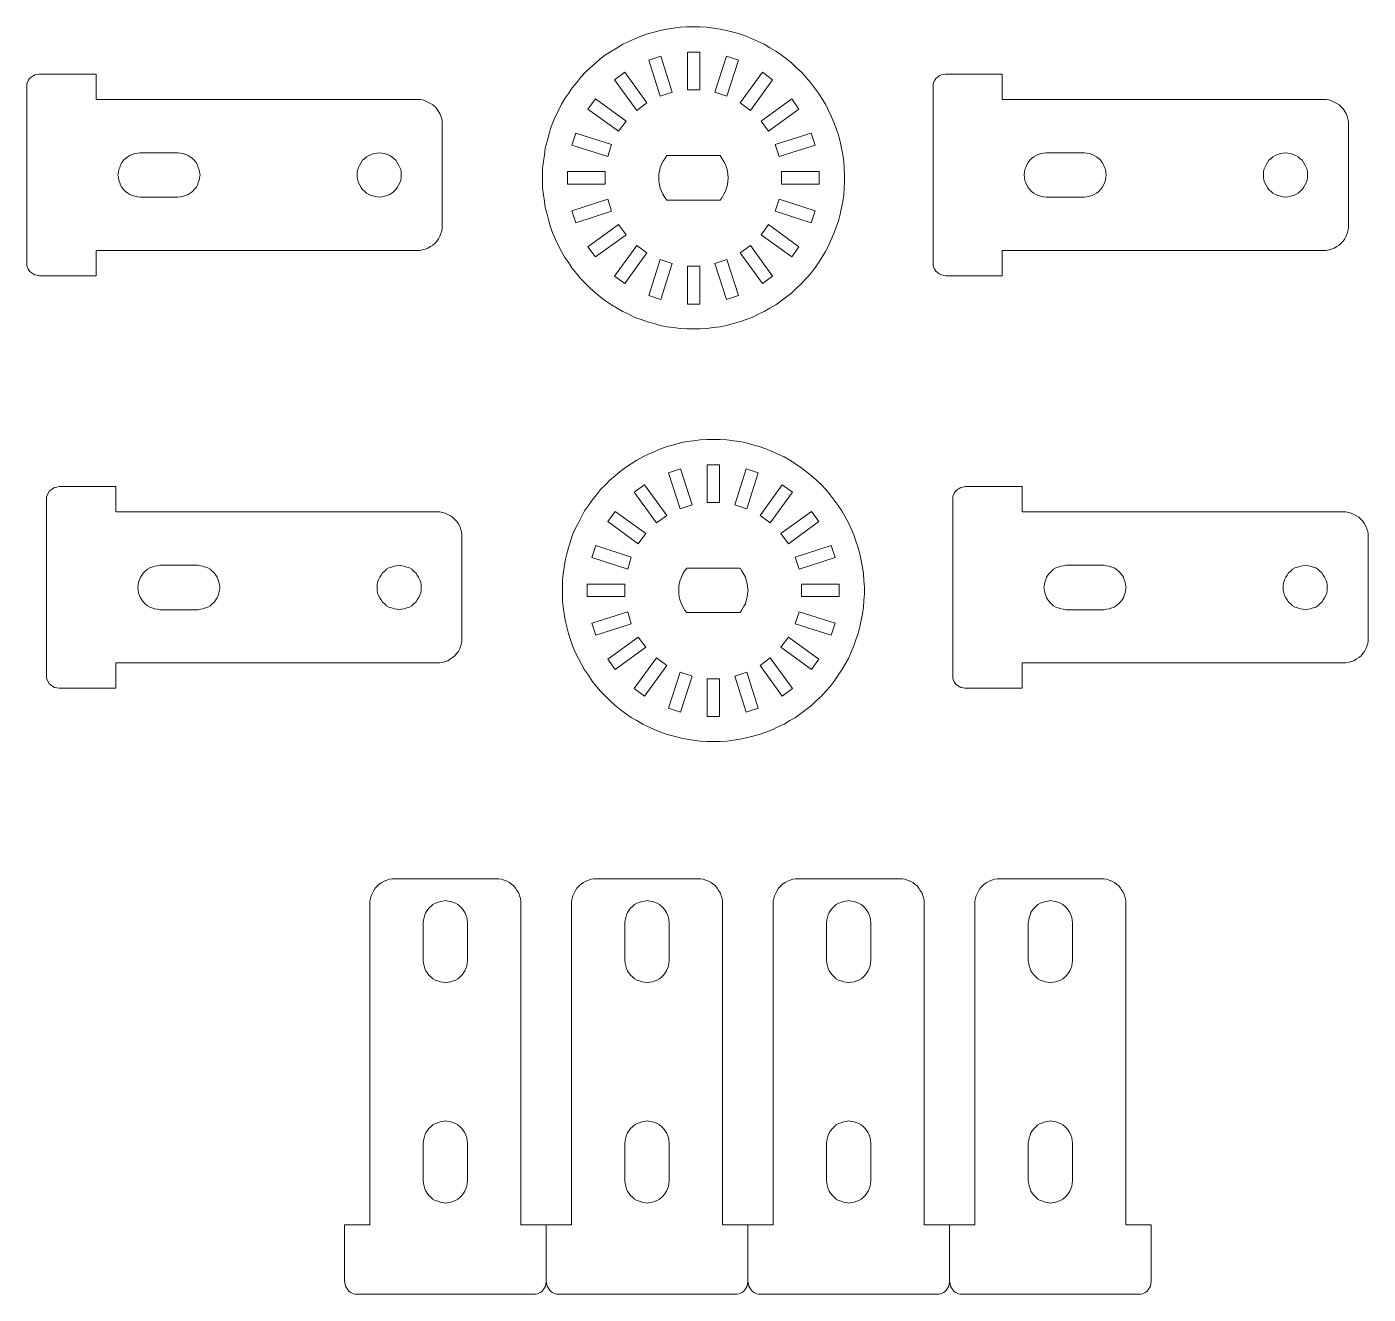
# Model space of a CAD drawing. Header units: millimetres. Extents: x -427 to 3453, y -1931 to 1921.
# Drawn here: x 3028.7 to 3135.2, y 1559.8 to 1660.5 of the extents above; entities that cross this region are included whole.
import ezdxf

# ---------------------------------------------------------------- set-up
doc = ezdxf.new("R2010")
doc.units = ezdxf.units.MM
doc.layers.add('Layer 1', color=7, linetype='Continuous')

msp = doc.modelspace()

# ---------------------------------------------------------------- linework, layer by layer
at = {"layer": 'Layer 1', "lineweight": 0}
for points in [[(3093.57, 1649.266), (3093.534, 1649.795), (3093.464, 1650.324), (3093.358, 1650.853), (3093.252, 1651.383), (3093.111, 1651.877), (3092.935, 1652.406), (3092.758, 1652.9), (3092.547, 1653.393), (3092.335, 1653.852), (3092.088, 1654.346), (3091.806, 1654.805), (3091.524, 1655.228), (3091.206, 1655.651), (3090.889, 1656.075), (3090.536, 1656.498), (3090.183, 1656.886), (3089.795, 1657.239), (3089.407, 1657.592), (3088.984, 1657.944), (3088.56, 1658.262), (3088.137, 1658.544), (3087.678, 1658.826), (3087.22, 1659.108), (3086.726, 1659.32), (3086.267, 1659.532), (3085.773, 1659.743), (3085.244, 1659.92), (3084.75, 1660.061), (3084.221, 1660.202), (3083.727, 1660.308), (3083.198, 1660.378), (3082.669, 1660.449), (3082.14, 1660.484), (3081.611, 1660.484), (3081.081, 1660.484), (3080.552, 1660.449), (3080.023, 1660.378), (3079.494, 1660.308), (3078.965, 1660.202), (3078.471, 1660.061), (3077.942, 1659.92), (3077.448, 1659.743), (3076.954, 1659.532), (3076.46, 1659.32), (3076.001, 1659.108), (3075.543, 1658.826), (3075.084, 1658.544), (3074.626, 1658.262), (3074.202, 1657.944), (3073.814, 1657.592), (3073.391, 1657.239), (3073.038, 1656.886), (3072.65, 1656.498), (3072.332, 1656.075), (3071.98, 1655.651), (3071.697, 1655.228), (3071.38, 1654.805), (3071.133, 1654.346), (3070.886, 1653.852), (3070.639, 1653.393), (3070.427, 1652.9), (3070.251, 1652.406), (3070.11, 1651.877), (3069.969, 1651.383), (3069.828, 1650.853), (3069.757, 1650.324), (3069.687, 1649.795), (3069.616, 1649.266), (3069.616, 1648.737), (3069.616, 1648.208), (3069.616, 1647.678), (3069.687, 1647.149), (3069.757, 1646.62), (3069.828, 1646.126), (3069.969, 1645.597), (3070.11, 1645.068), (3070.251, 1644.574), (3070.427, 1644.08), (3070.639, 1643.586), (3070.886, 1643.092), (3071.133, 1642.634), (3071.38, 1642.175), (3071.697, 1641.752), (3071.98, 1641.293), (3072.332, 1640.87), (3072.65, 1640.482), (3073.038, 1640.094), (3073.391, 1639.741), (3073.814, 1639.353), (3074.202, 1639.035), (3074.626, 1638.718), (3075.084, 1638.4), (3075.543, 1638.153), (3076.001, 1637.871), (3076.46, 1637.66), (3076.954, 1637.413), (3077.448, 1637.236), (3077.942, 1637.06), (3078.471, 1636.919), (3078.965, 1636.778), (3079.494, 1636.672), (3080.023, 1636.601), (3080.552, 1636.531), (3081.081, 1636.495), (3081.611, 1636.495), (3082.14, 1636.495), (3082.669, 1636.531), (3083.198, 1636.601), (3083.727, 1636.672), (3084.221, 1636.778), (3084.75, 1636.919), (3085.244, 1637.06), (3085.773, 1637.236), (3086.267, 1637.413), (3086.726, 1637.66), (3087.22, 1637.871), (3087.678, 1638.153), (3088.137, 1638.4), (3088.56, 1638.718), (3088.984, 1639.035), (3089.407, 1639.353), (3089.795, 1639.741), (3090.183, 1640.094), (3090.536, 1640.482), (3090.889, 1640.87), (3091.206, 1641.293), (3091.524, 1641.752), (3091.806, 1642.175), (3092.088, 1642.634), (3092.335, 1643.092), (3092.547, 1643.586), (3092.758, 1644.08), (3092.935, 1644.574), (3093.111, 1645.068), (3093.252, 1645.597), (3093.358, 1646.126), (3093.464, 1646.62), (3093.534, 1647.149), (3093.57, 1647.678), (3093.605, 1648.208), (3093.605, 1648.737), (3093.57, 1649.266)], [(3079, 1658.156), (3079.917, 1655.298), (3078.965, 1654.981), (3078.047, 1657.838), (3079, 1658.156)], [(3081.117, 1658.473), (3082.104, 1658.473), (3082.104, 1655.475), (3081.117, 1655.475), (3081.117, 1658.473)], [(3084.256, 1654.981), (3083.304, 1655.298), (3084.221, 1658.156), (3085.174, 1657.838), (3084.256, 1654.981)], [(3061.608, 1653.17), (3061.537, 1653.382), (3061.467, 1653.593), (3061.361, 1653.77), (3061.22, 1653.981), (3061.079, 1654.123), (3060.902, 1654.299), (3060.726, 1654.405), (3060.514, 1654.511), (3060.303, 1654.616), (3060.091, 1654.687), (3059.879, 1654.722), (3059.668, 1654.722), (3034.162, 1654.722), (3034.162, 1656.733), (3029.646, 1656.733), (3029.47, 1656.698), (3029.294, 1656.663), (3029.152, 1656.592), (3029.011, 1656.486), (3028.87, 1656.38), (3028.8, 1656.239), (3028.694, 1656.063), (3028.659, 1655.886), (3028.659, 1655.71), (3028.659, 1641.705), (3028.659, 1641.564), (3028.694, 1641.387), (3028.8, 1641.211), (3028.87, 1641.07), (3029.011, 1640.964), (3029.152, 1640.858), (3029.294, 1640.788), (3029.47, 1640.752), (3029.646, 1640.717), (3034.162, 1640.717), (3034.162, 1642.728), (3059.668, 1642.728), (3059.879, 1642.728), (3060.091, 1642.763), (3060.303, 1642.834), (3060.514, 1642.904), (3060.726, 1643.045), (3060.902, 1643.151), (3061.079, 1643.292), (3061.22, 1643.469), (3061.361, 1643.645), (3061.467, 1643.857), (3061.537, 1644.068), (3061.608, 1644.28), (3061.643, 1644.492), (3061.643, 1644.739), (3061.643, 1652.711), (3061.643, 1652.958), (3061.608, 1653.17)], [(3077.095, 1653.852), (3075.331, 1656.286), (3076.142, 1656.886), (3077.906, 1654.452), (3077.095, 1653.852)], [(3087.079, 1656.886), (3087.89, 1656.286), (3086.126, 1653.852), (3085.315, 1654.452), (3087.079, 1656.886)], [(3133.575, 1653.17), (3133.504, 1653.382), (3133.434, 1653.593), (3133.328, 1653.77), (3133.187, 1653.981), (3133.046, 1654.123), (3132.869, 1654.299), (3132.693, 1654.405), (3132.481, 1654.511), (3132.269, 1654.616), (3132.058, 1654.687), (3131.846, 1654.722), (3131.634, 1654.722), (3106.129, 1654.722), (3106.129, 1656.733), (3101.613, 1656.733), (3101.437, 1656.698), (3101.26, 1656.663), (3101.119, 1656.592), (3100.978, 1656.486), (3100.837, 1656.38), (3100.766, 1656.239), (3100.661, 1656.063), (3100.625, 1655.886), (3100.625, 1655.71), (3100.625, 1641.705), (3100.625, 1641.564), (3100.661, 1641.387), (3100.766, 1641.211), (3100.837, 1641.07), (3100.978, 1640.964), (3101.119, 1640.858), (3101.26, 1640.788), (3101.437, 1640.752), (3101.613, 1640.717), (3106.129, 1640.717), (3106.129, 1642.728), (3131.634, 1642.728), (3131.846, 1642.728), (3132.058, 1642.763), (3132.269, 1642.834), (3132.481, 1642.904), (3132.693, 1643.045), (3132.869, 1643.151), (3133.046, 1643.292), (3133.187, 1643.469), (3133.328, 1643.645), (3133.434, 1643.857), (3133.504, 1644.068), (3133.575, 1644.28), (3133.61, 1644.492), (3133.61, 1644.739), (3133.61, 1652.711), (3133.61, 1652.958), (3133.575, 1653.17)], [(3073.814, 1654.769), (3076.248, 1653.005), (3075.649, 1652.194), (3073.214, 1653.958), (3073.814, 1654.769)], [(3089.407, 1654.769), (3089.971, 1653.958), (3087.572, 1652.194), (3086.973, 1653.005), (3089.407, 1654.769)], [(3072.262, 1652.053), (3075.084, 1651.136), (3074.802, 1650.183), (3071.944, 1651.1), (3072.262, 1652.053)], [(3090.959, 1652.053), (3091.277, 1651.1), (3088.419, 1650.183), (3088.102, 1651.136), (3090.959, 1652.053)], [(3042.382, 1648.513), (3042.346, 1648.302), (3042.276, 1648.09), (3042.205, 1647.914), (3042.099, 1647.737), (3041.958, 1647.561), (3041.817, 1647.42), (3041.641, 1647.279), (3041.464, 1647.173), (3041.288, 1647.102), (3041.076, 1647.032), (3040.865, 1646.996), (3040.653, 1646.961), (3037.654, 1646.961), (3037.443, 1646.996), (3037.231, 1647.032), (3037.019, 1647.102), (3036.843, 1647.173), (3036.667, 1647.279), (3036.49, 1647.42), (3036.349, 1647.561), (3036.208, 1647.737), (3036.102, 1647.914), (3036.032, 1648.09), (3035.961, 1648.302), (3035.926, 1648.513), (3035.891, 1648.725), (3035.926, 1648.937), (3035.961, 1649.148), (3036.032, 1649.325), (3036.102, 1649.536), (3036.208, 1649.713), (3036.349, 1649.889), (3036.49, 1650.03), (3036.667, 1650.171), (3036.843, 1650.277), (3037.019, 1650.348), (3037.231, 1650.418), (3037.443, 1650.454), (3037.654, 1650.489), (3040.653, 1650.489), (3040.865, 1650.454), (3041.076, 1650.418), (3041.288, 1650.348), (3041.464, 1650.277), (3041.641, 1650.171), (3041.817, 1650.03), (3041.958, 1649.889), (3042.099, 1649.713), (3042.205, 1649.536), (3042.276, 1649.325), (3042.346, 1649.148), (3042.382, 1648.937), (3042.417, 1648.725), (3042.382, 1648.513)], [(3058.398, 1648.725), (3058.398, 1648.513), (3058.362, 1648.302), (3058.292, 1648.09), (3058.186, 1647.914), (3058.08, 1647.737), (3057.974, 1647.561), (3057.798, 1647.42), (3057.657, 1647.279), (3057.481, 1647.173), (3057.269, 1647.102), (3057.057, 1647.032), (3056.846, 1646.996), (3056.634, 1646.961), (3056.457, 1646.996), (3056.246, 1647.032), (3056.034, 1647.102), (3055.822, 1647.173), (3055.646, 1647.279), (3055.505, 1647.42), (3055.329, 1647.561), (3055.223, 1647.737), (3055.117, 1647.914), (3055.011, 1648.09), (3054.941, 1648.302), (3054.905, 1648.513), (3054.905, 1648.725), (3054.905, 1648.937), (3054.941, 1649.148), (3055.011, 1649.325), (3055.117, 1649.536), (3055.223, 1649.713), (3055.329, 1649.889), (3055.505, 1650.03), (3055.646, 1650.171), (3055.822, 1650.277), (3056.034, 1650.348), (3056.246, 1650.418), (3056.457, 1650.454), (3056.634, 1650.489), (3056.846, 1650.454), (3057.057, 1650.418), (3057.269, 1650.348), (3057.481, 1650.277), (3057.657, 1650.171), (3057.798, 1650.03), (3057.974, 1649.889), (3058.08, 1649.713), (3058.186, 1649.536), (3058.292, 1649.325), (3058.362, 1649.148), (3058.398, 1648.937), (3058.398, 1648.725)], [(3079.494, 1646.726), (3079.317, 1646.938), (3079.176, 1647.185), (3079.071, 1647.432), (3078.965, 1647.678), (3078.894, 1647.961), (3078.859, 1648.208), (3078.859, 1648.49), (3078.859, 1648.772), (3078.894, 1649.019), (3078.965, 1649.301), (3079.071, 1649.548), (3079.176, 1649.795), (3079.317, 1650.007), (3079.494, 1650.254), (3083.727, 1650.254), (3083.868, 1650.007), (3084.009, 1649.795), (3084.151, 1649.548), (3084.221, 1649.301), (3084.292, 1649.019), (3084.327, 1648.772), (3084.362, 1648.49), (3084.327, 1648.208), (3084.292, 1647.961), (3084.221, 1647.678), (3084.151, 1647.432), (3084.009, 1647.185), (3083.868, 1646.938), (3083.727, 1646.726), (3079.494, 1646.726)], [(3114.348, 1648.513), (3114.313, 1648.302), (3114.242, 1648.09), (3114.172, 1647.914), (3114.066, 1647.737), (3113.925, 1647.561), (3113.784, 1647.42), (3113.607, 1647.279), (3113.431, 1647.173), (3113.255, 1647.102), (3113.043, 1647.032), (3112.831, 1646.996), (3112.62, 1646.961), (3109.621, 1646.961), (3109.409, 1646.996), (3109.198, 1647.032), (3108.986, 1647.102), (3108.81, 1647.173), (3108.633, 1647.279), (3108.457, 1647.42), (3108.316, 1647.561), (3108.175, 1647.737), (3108.069, 1647.914), (3107.998, 1648.09), (3107.928, 1648.302), (3107.892, 1648.513), (3107.857, 1648.725), (3107.892, 1648.937), (3107.928, 1649.148), (3107.998, 1649.325), (3108.069, 1649.536), (3108.175, 1649.713), (3108.316, 1649.889), (3108.457, 1650.03), (3108.633, 1650.171), (3108.81, 1650.277), (3108.986, 1650.348), (3109.198, 1650.418), (3109.409, 1650.454), (3109.621, 1650.489), (3112.62, 1650.489), (3112.831, 1650.454), (3113.043, 1650.418), (3113.255, 1650.348), (3113.431, 1650.277), (3113.607, 1650.171), (3113.784, 1650.03), (3113.925, 1649.889), (3114.066, 1649.713), (3114.172, 1649.536), (3114.242, 1649.325), (3114.313, 1649.148), (3114.348, 1648.937), (3114.384, 1648.725), (3114.348, 1648.513)], [(3130.364, 1648.725), (3130.364, 1648.513), (3130.329, 1648.302), (3130.259, 1648.09), (3130.153, 1647.914), (3130.047, 1647.737), (3129.941, 1647.561), (3129.765, 1647.42), (3129.624, 1647.279), (3129.447, 1647.173), (3129.236, 1647.102), (3129.024, 1647.032), (3128.812, 1646.996), (3128.601, 1646.961), (3128.424, 1646.996), (3128.212, 1647.032), (3128.001, 1647.102), (3127.789, 1647.173), (3127.613, 1647.279), (3127.472, 1647.42), (3127.295, 1647.561), (3127.189, 1647.737), (3127.084, 1647.914), (3126.978, 1648.09), (3126.907, 1648.302), (3126.872, 1648.513), (3126.872, 1648.725), (3126.872, 1648.937), (3126.907, 1649.148), (3126.978, 1649.325), (3127.084, 1649.536), (3127.189, 1649.713), (3127.295, 1649.889), (3127.472, 1650.03), (3127.613, 1650.171), (3127.789, 1650.277), (3128.001, 1650.348), (3128.212, 1650.418), (3128.424, 1650.454), (3128.601, 1650.489), (3128.812, 1650.454), (3129.024, 1650.418), (3129.236, 1650.348), (3129.447, 1650.277), (3129.624, 1650.171), (3129.765, 1650.03), (3129.941, 1649.889), (3130.047, 1649.713), (3130.153, 1649.536), (3130.259, 1649.325), (3130.329, 1649.148), (3130.364, 1648.937), (3130.364, 1648.725)], [(3071.592, 1647.996), (3071.592, 1648.984), (3074.59, 1648.984), (3074.59, 1647.996), (3071.592, 1647.996)], [(3091.594, 1647.996), (3088.596, 1647.996), (3088.596, 1648.984), (3091.594, 1648.984), (3091.594, 1647.996)], [(3072.262, 1644.927), (3071.944, 1645.879), (3074.802, 1646.797), (3075.084, 1645.844), (3072.262, 1644.927)], [(3090.959, 1644.927), (3088.102, 1645.844), (3088.419, 1646.797), (3091.277, 1645.879), (3090.959, 1644.927)], [(3073.814, 1642.21), (3073.214, 1643.022), (3075.649, 1644.786), (3076.248, 1643.974), (3073.814, 1642.21)], [(3089.407, 1642.21), (3086.973, 1643.974), (3087.572, 1644.786), (3089.971, 1643.022), (3089.407, 1642.21)], [(3076.142, 1640.094), (3075.331, 1640.693), (3077.095, 1643.128), (3077.906, 1642.528), (3076.142, 1640.094)], [(3087.079, 1640.094), (3085.315, 1642.528), (3086.126, 1643.128), (3087.89, 1640.693), (3087.079, 1640.094)], [(3079, 1638.824), (3078.047, 1639.141), (3078.965, 1641.999), (3079.917, 1641.681), (3079, 1638.824)], [(3084.221, 1638.824), (3083.304, 1641.681), (3084.256, 1641.999), (3085.174, 1639.141), (3084.221, 1638.824)], [(3082.104, 1638.471), (3081.117, 1638.471), (3081.117, 1641.47), (3082.104, 1641.47), (3082.104, 1638.471)], [(3095.143, 1616.505), (3095.108, 1617.034), (3095.037, 1617.563), (3094.931, 1618.093), (3094.825, 1618.622), (3094.684, 1619.116), (3094.508, 1619.645), (3094.331, 1620.139), (3094.12, 1620.633), (3093.908, 1621.091), (3093.661, 1621.585), (3093.379, 1622.044), (3093.097, 1622.467), (3092.779, 1622.89), (3092.462, 1623.314), (3092.109, 1623.737), (3091.756, 1624.125), (3091.368, 1624.478), (3090.98, 1624.831), (3090.557, 1625.183), (3090.133, 1625.501), (3089.71, 1625.783), (3089.251, 1626.065), (3088.793, 1626.348), (3088.299, 1626.559), (3087.84, 1626.771), (3087.346, 1626.983), (3086.817, 1627.159), (3086.323, 1627.3), (3085.794, 1627.441), (3085.3, 1627.547), (3084.771, 1627.618), (3084.242, 1627.688), (3083.713, 1627.723), (3083.184, 1627.723), (3082.655, 1627.723), (3082.125, 1627.688), (3081.596, 1627.618), (3081.067, 1627.547), (3080.538, 1627.441), (3080.044, 1627.3), (3079.515, 1627.159), (3079.021, 1626.983), (3078.527, 1626.771), (3078.033, 1626.559), (3077.574, 1626.348), (3077.116, 1626.065), (3076.657, 1625.783), (3076.199, 1625.501), (3075.775, 1625.183), (3075.387, 1624.831), (3074.964, 1624.478), (3074.611, 1624.125), (3074.223, 1623.737), (3073.906, 1623.314), (3073.553, 1622.89), (3073.271, 1622.467), (3072.953, 1622.044), (3072.706, 1621.585), (3072.459, 1621.091), (3072.212, 1620.633), (3072.001, 1620.139), (3071.824, 1619.645), (3071.683, 1619.116), (3071.542, 1618.622), (3071.401, 1618.093), (3071.33, 1617.563), (3071.26, 1617.034), (3071.189, 1616.505), (3071.189, 1615.976), (3071.189, 1615.447), (3071.189, 1614.918), (3071.26, 1614.388), (3071.33, 1613.859), (3071.401, 1613.365), (3071.542, 1612.836), (3071.683, 1612.307), (3071.824, 1611.813), (3072.001, 1611.319), (3072.212, 1610.825), (3072.459, 1610.332), (3072.706, 1609.873), (3072.953, 1609.414), (3073.271, 1608.991), (3073.553, 1608.532), (3073.906, 1608.109), (3074.223, 1607.721), (3074.611, 1607.333), (3074.964, 1606.98), (3075.387, 1606.592), (3075.775, 1606.275), (3076.199, 1605.957), (3076.657, 1605.64), (3077.116, 1605.393), (3077.574, 1605.11), (3078.033, 1604.899), (3078.527, 1604.652), (3079.021, 1604.475), (3079.515, 1604.299), (3080.044, 1604.158), (3080.538, 1604.017), (3081.067, 1603.911), (3081.596, 1603.84), (3082.125, 1603.77), (3082.655, 1603.735), (3083.184, 1603.735), (3083.713, 1603.735), (3084.242, 1603.77), (3084.771, 1603.84), (3085.3, 1603.911), (3085.794, 1604.017), (3086.323, 1604.158), (3086.817, 1604.299), (3087.346, 1604.475), (3087.84, 1604.652), (3088.299, 1604.899), (3088.793, 1605.11), (3089.251, 1605.393), (3089.71, 1605.64), (3090.133, 1605.957), (3090.557, 1606.275), (3090.98, 1606.592), (3091.368, 1606.98), (3091.756, 1607.333), (3092.109, 1607.721), (3092.462, 1608.109), (3092.779, 1608.532), (3093.097, 1608.991), (3093.379, 1609.414), (3093.661, 1609.873), (3093.908, 1610.332), (3094.12, 1610.825), (3094.331, 1611.319), (3094.508, 1611.813), (3094.684, 1612.307), (3094.825, 1612.836), (3094.931, 1613.365), (3095.037, 1613.859), (3095.108, 1614.388), (3095.143, 1614.918), (3095.178, 1615.447), (3095.178, 1615.976), (3095.143, 1616.505)], [(3082.69, 1625.713), (3083.678, 1625.713), (3083.678, 1622.714), (3082.69, 1622.714), (3082.69, 1625.713)], [(3080.573, 1625.395), (3081.49, 1622.538), (3080.538, 1622.22), (3079.621, 1625.078), (3080.573, 1625.395)], [(3085.83, 1622.22), (3084.877, 1622.538), (3085.794, 1625.395), (3086.747, 1625.078), (3085.83, 1622.22)], [(3063.181, 1620.409), (3063.111, 1620.621), (3063.04, 1620.833), (3062.934, 1621.009), (3062.793, 1621.221), (3062.652, 1621.362), (3062.476, 1621.538), (3062.299, 1621.644), (3062.088, 1621.75), (3061.876, 1621.856), (3061.664, 1621.926), (3061.453, 1621.961), (3061.241, 1621.961), (3035.735, 1621.961), (3035.735, 1623.972), (3031.219, 1623.972), (3031.043, 1623.937), (3030.867, 1623.902), (3030.726, 1623.831), (3030.584, 1623.725), (3030.443, 1623.619), (3030.373, 1623.478), (3030.267, 1623.302), (3030.232, 1623.126), (3030.232, 1622.949), (3030.232, 1608.944), (3030.232, 1608.803), (3030.267, 1608.626), (3030.373, 1608.45), (3030.443, 1608.309), (3030.584, 1608.203), (3030.726, 1608.097), (3030.867, 1608.027), (3031.043, 1607.991), (3031.219, 1607.956), (3035.735, 1607.956), (3035.735, 1609.967), (3061.241, 1609.967), (3061.453, 1609.967), (3061.664, 1610.002), (3061.876, 1610.073), (3062.088, 1610.143), (3062.299, 1610.284), (3062.476, 1610.39), (3062.652, 1610.531), (3062.793, 1610.708), (3062.934, 1610.884), (3063.04, 1611.096), (3063.111, 1611.308), (3063.181, 1611.519), (3063.216, 1611.731), (3063.216, 1611.978), (3063.216, 1619.951), (3063.216, 1620.198), (3063.181, 1620.409)], [(3078.668, 1621.091), (3076.904, 1623.525), (3077.716, 1624.125), (3079.48, 1621.691), (3078.668, 1621.091)], [(3088.652, 1624.125), (3089.463, 1623.525), (3087.699, 1621.091), (3086.888, 1621.691), (3088.652, 1624.125)], [(3135.148, 1620.409), (3135.077, 1620.621), (3135.007, 1620.833), (3134.901, 1621.009), (3134.76, 1621.221), (3134.619, 1621.362), (3134.442, 1621.538), (3134.266, 1621.644), (3134.054, 1621.75), (3133.843, 1621.856), (3133.631, 1621.926), (3133.419, 1621.961), (3133.208, 1621.961), (3107.702, 1621.961), (3107.702, 1623.972), (3103.186, 1623.972), (3103.01, 1623.937), (3102.833, 1623.902), (3102.692, 1623.831), (3102.551, 1623.725), (3102.41, 1623.619), (3102.339, 1623.478), (3102.234, 1623.302), (3102.198, 1623.126), (3102.198, 1622.949), (3102.198, 1608.944), (3102.198, 1608.803), (3102.234, 1608.626), (3102.339, 1608.45), (3102.41, 1608.309), (3102.551, 1608.203), (3102.692, 1608.097), (3102.833, 1608.027), (3103.01, 1607.991), (3103.186, 1607.956), (3107.702, 1607.956), (3107.702, 1609.967), (3133.208, 1609.967), (3133.419, 1609.967), (3133.631, 1610.002), (3133.843, 1610.073), (3134.054, 1610.143), (3134.266, 1610.284), (3134.442, 1610.39), (3134.619, 1610.531), (3134.76, 1610.708), (3134.901, 1610.884), (3135.007, 1611.096), (3135.077, 1611.308), (3135.148, 1611.519), (3135.183, 1611.731), (3135.183, 1611.978), (3135.183, 1619.951), (3135.183, 1620.198), (3135.148, 1620.409)], [(3075.387, 1622.008), (3077.821, 1620.245), (3077.222, 1619.433), (3074.788, 1621.197), (3075.387, 1622.008)], [(3090.98, 1622.008), (3091.544, 1621.197), (3089.146, 1619.433), (3088.546, 1620.245), (3090.98, 1622.008)], [(3073.835, 1619.292), (3076.657, 1618.375), (3076.375, 1617.422), (3073.518, 1618.34), (3073.835, 1619.292)], [(3092.532, 1619.292), (3092.85, 1618.34), (3089.992, 1617.422), (3089.675, 1618.375), (3092.532, 1619.292)], [(3043.955, 1615.753), (3043.919, 1615.541), (3043.849, 1615.329), (3043.778, 1615.153), (3043.673, 1614.976), (3043.531, 1614.8), (3043.39, 1614.659), (3043.214, 1614.518), (3043.038, 1614.412), (3042.861, 1614.341), (3042.649, 1614.271), (3042.438, 1614.236), (3042.226, 1614.2), (3039.228, 1614.2), (3039.016, 1614.236), (3038.804, 1614.271), (3038.593, 1614.341), (3038.416, 1614.412), (3038.24, 1614.518), (3038.063, 1614.659), (3037.922, 1614.8), (3037.781, 1614.976), (3037.675, 1615.153), (3037.605, 1615.329), (3037.534, 1615.541), (3037.499, 1615.753), (3037.464, 1615.964), (3037.499, 1616.176), (3037.534, 1616.388), (3037.605, 1616.564), (3037.675, 1616.776), (3037.781, 1616.952), (3037.922, 1617.128), (3038.063, 1617.269), (3038.24, 1617.411), (3038.416, 1617.516), (3038.593, 1617.587), (3038.804, 1617.658), (3039.016, 1617.693), (3039.228, 1617.728), (3042.226, 1617.728), (3042.438, 1617.693), (3042.649, 1617.658), (3042.861, 1617.587), (3043.038, 1617.516), (3043.214, 1617.411), (3043.39, 1617.269), (3043.531, 1617.128), (3043.673, 1616.952), (3043.778, 1616.776), (3043.849, 1616.564), (3043.919, 1616.388), (3043.955, 1616.176), (3043.99, 1615.964), (3043.955, 1615.753)], [(3059.971, 1615.964), (3059.971, 1615.753), (3059.936, 1615.541), (3059.865, 1615.329), (3059.759, 1615.153), (3059.653, 1614.976), (3059.548, 1614.8), (3059.371, 1614.659), (3059.23, 1614.518), (3059.054, 1614.412), (3058.842, 1614.341), (3058.63, 1614.271), (3058.419, 1614.236), (3058.207, 1614.2), (3058.031, 1614.236), (3057.819, 1614.271), (3057.607, 1614.341), (3057.396, 1614.412), (3057.219, 1614.518), (3057.078, 1614.659), (3056.902, 1614.8), (3056.796, 1614.976), (3056.69, 1615.153), (3056.584, 1615.329), (3056.514, 1615.541), (3056.478, 1615.753), (3056.478, 1615.964), (3056.478, 1616.176), (3056.514, 1616.388), (3056.584, 1616.564), (3056.69, 1616.776), (3056.796, 1616.952), (3056.902, 1617.128), (3057.078, 1617.269), (3057.219, 1617.411), (3057.396, 1617.516), (3057.607, 1617.587), (3057.819, 1617.658), (3058.031, 1617.693), (3058.207, 1617.728), (3058.419, 1617.693), (3058.63, 1617.658), (3058.842, 1617.587), (3059.054, 1617.516), (3059.23, 1617.411), (3059.371, 1617.269), (3059.548, 1617.128), (3059.653, 1616.952), (3059.759, 1616.776), (3059.865, 1616.564), (3059.936, 1616.388), (3059.971, 1616.176), (3059.971, 1615.964)], [(3081.067, 1613.965), (3080.891, 1614.177), (3080.749, 1614.424), (3080.644, 1614.671), (3080.538, 1614.918), (3080.467, 1615.2), (3080.432, 1615.447), (3080.432, 1615.729), (3080.432, 1616.011), (3080.467, 1616.258), (3080.538, 1616.54), (3080.644, 1616.787), (3080.749, 1617.034), (3080.891, 1617.246), (3081.067, 1617.493), (3085.3, 1617.493), (3085.441, 1617.246), (3085.583, 1617.034), (3085.724, 1616.787), (3085.794, 1616.54), (3085.865, 1616.258), (3085.9, 1616.011), (3085.935, 1615.729), (3085.9, 1615.447), (3085.865, 1615.2), (3085.794, 1614.918), (3085.724, 1614.671), (3085.583, 1614.424), (3085.441, 1614.177), (3085.3, 1613.965), (3081.067, 1613.965)], [(3115.921, 1615.753), (3115.886, 1615.541), (3115.816, 1615.329), (3115.745, 1615.153), (3115.639, 1614.976), (3115.498, 1614.8), (3115.357, 1614.659), (3115.181, 1614.518), (3115.004, 1614.412), (3114.828, 1614.341), (3114.616, 1614.271), (3114.404, 1614.236), (3114.193, 1614.2), (3111.194, 1614.2), (3110.983, 1614.236), (3110.771, 1614.271), (3110.559, 1614.341), (3110.383, 1614.412), (3110.206, 1614.518), (3110.03, 1614.659), (3109.889, 1614.8), (3109.748, 1614.976), (3109.642, 1615.153), (3109.571, 1615.329), (3109.501, 1615.541), (3109.466, 1615.753), (3109.43, 1615.964), (3109.466, 1616.176), (3109.501, 1616.388), (3109.571, 1616.564), (3109.642, 1616.776), (3109.748, 1616.952), (3109.889, 1617.128), (3110.03, 1617.269), (3110.206, 1617.411), (3110.383, 1617.516), (3110.559, 1617.587), (3110.771, 1617.658), (3110.983, 1617.693), (3111.194, 1617.728), (3114.193, 1617.728), (3114.404, 1617.693), (3114.616, 1617.658), (3114.828, 1617.587), (3115.004, 1617.516), (3115.181, 1617.411), (3115.357, 1617.269), (3115.498, 1617.128), (3115.639, 1616.952), (3115.745, 1616.776), (3115.816, 1616.564), (3115.886, 1616.388), (3115.921, 1616.176), (3115.957, 1615.964), (3115.921, 1615.753)], [(3131.938, 1615.964), (3131.938, 1615.753), (3131.902, 1615.541), (3131.832, 1615.329), (3131.726, 1615.153), (3131.62, 1614.976), (3131.514, 1614.8), (3131.338, 1614.659), (3131.197, 1614.518), (3131.02, 1614.412), (3130.809, 1614.341), (3130.597, 1614.271), (3130.385, 1614.236), (3130.174, 1614.2), (3129.997, 1614.236), (3129.786, 1614.271), (3129.574, 1614.341), (3129.362, 1614.412), (3129.186, 1614.518), (3129.045, 1614.659), (3128.868, 1614.8), (3128.763, 1614.976), (3128.657, 1615.153), (3128.551, 1615.329), (3128.48, 1615.541), (3128.445, 1615.753), (3128.445, 1615.964), (3128.445, 1616.176), (3128.48, 1616.388), (3128.551, 1616.564), (3128.657, 1616.776), (3128.763, 1616.952), (3128.868, 1617.128), (3129.045, 1617.269), (3129.186, 1617.411), (3129.362, 1617.516), (3129.574, 1617.587), (3129.786, 1617.658), (3129.997, 1617.693), (3130.174, 1617.728), (3130.385, 1617.693), (3130.597, 1617.658), (3130.809, 1617.587), (3131.02, 1617.516), (3131.197, 1617.411), (3131.338, 1617.269), (3131.514, 1617.128), (3131.62, 1616.952), (3131.726, 1616.776), (3131.832, 1616.564), (3131.902, 1616.388), (3131.938, 1616.176), (3131.938, 1615.964)], [(3073.165, 1615.235), (3073.165, 1616.223), (3076.163, 1616.223), (3076.163, 1615.235), (3073.165, 1615.235)], [(3093.167, 1615.235), (3090.169, 1615.235), (3090.169, 1616.223), (3093.167, 1616.223), (3093.167, 1615.235)], [(3073.835, 1612.166), (3073.518, 1613.118), (3076.375, 1614.036), (3076.657, 1613.083), (3073.835, 1612.166)], [(3092.532, 1612.166), (3089.675, 1613.083), (3089.992, 1614.036), (3092.85, 1613.118), (3092.532, 1612.166)], [(3075.387, 1609.45), (3074.788, 1610.261), (3077.222, 1612.025), (3077.821, 1611.213), (3075.387, 1609.45)], [(3090.98, 1609.45), (3088.546, 1611.213), (3089.146, 1612.025), (3091.544, 1610.261), (3090.98, 1609.45)], [(3077.716, 1607.333), (3076.904, 1607.933), (3078.668, 1610.367), (3079.48, 1609.767), (3077.716, 1607.333)], [(3088.652, 1607.333), (3086.888, 1609.767), (3087.699, 1610.367), (3089.463, 1607.933), (3088.652, 1607.333)], [(3080.573, 1606.063), (3079.621, 1606.38), (3080.538, 1609.238), (3081.49, 1608.92), (3080.573, 1606.063)], [(3083.678, 1605.71), (3082.69, 1605.71), (3082.69, 1608.709), (3083.678, 1608.709), (3083.678, 1605.71)], [(3085.794, 1606.063), (3084.877, 1608.92), (3085.83, 1609.238), (3086.747, 1606.38), (3085.794, 1606.063)], [(3057.457, 1592.795), (3057.245, 1592.724), (3057.033, 1592.654), (3056.857, 1592.548), (3056.645, 1592.407), (3056.504, 1592.266), (3056.328, 1592.089), (3056.222, 1591.913), (3056.116, 1591.701), (3056.01, 1591.49), (3055.94, 1591.278), (3055.904, 1591.066), (3055.904, 1590.855), (3055.904, 1565.349), (3053.894, 1565.349), (3053.894, 1560.833), (3053.929, 1560.657), (3053.964, 1560.48), (3054.035, 1560.339), (3054.14, 1560.198), (3054.246, 1560.057), (3054.387, 1559.986), (3054.564, 1559.881), (3054.74, 1559.845), (3054.917, 1559.845), (3068.922, 1559.845), (3069.063, 1559.845), (3069.239, 1559.881), (3069.416, 1559.986), (3069.557, 1560.057), (3069.663, 1560.198), (3069.769, 1560.339), (3069.839, 1560.48), (3069.874, 1560.657), (3069.91, 1560.833), (3069.91, 1565.349), (3067.899, 1565.349), (3067.899, 1590.855), (3067.899, 1591.066), (3067.864, 1591.278), (3067.793, 1591.49), (3067.722, 1591.701), (3067.581, 1591.913), (3067.475, 1592.089), (3067.334, 1592.266), (3067.158, 1592.407), (3066.982, 1592.548), (3066.77, 1592.654), (3066.558, 1592.724), (3066.347, 1592.795), (3066.135, 1592.83), (3065.888, 1592.83), (3057.915, 1592.83), (3057.668, 1592.83), (3057.457, 1592.795)], [(3073.473, 1592.795), (3073.261, 1592.724), (3073.049, 1592.654), (3072.873, 1592.548), (3072.661, 1592.407), (3072.52, 1592.266), (3072.344, 1592.089), (3072.238, 1591.913), (3072.132, 1591.701), (3072.026, 1591.49), (3071.956, 1591.278), (3071.92, 1591.066), (3071.92, 1590.855), (3071.92, 1565.349), (3069.91, 1565.349), (3069.91, 1560.833), (3069.945, 1560.657), (3069.98, 1560.48), (3070.051, 1560.339), (3070.157, 1560.198), (3070.262, 1560.057), (3070.404, 1559.986), (3070.58, 1559.881), (3070.756, 1559.845), (3070.933, 1559.845), (3084.938, 1559.845), (3085.079, 1559.845), (3085.255, 1559.881), (3085.432, 1559.986), (3085.573, 1560.057), (3085.679, 1560.198), (3085.785, 1560.339), (3085.855, 1560.48), (3085.89, 1560.657), (3085.926, 1560.833), (3085.926, 1565.349), (3083.915, 1565.349), (3083.915, 1590.855), (3083.915, 1591.066), (3083.88, 1591.278), (3083.809, 1591.49), (3083.739, 1591.701), (3083.597, 1591.913), (3083.492, 1592.089), (3083.35, 1592.266), (3083.174, 1592.407), (3082.998, 1592.548), (3082.786, 1592.654), (3082.574, 1592.724), (3082.363, 1592.795), (3082.151, 1592.83), (3081.904, 1592.83), (3073.931, 1592.83), (3073.684, 1592.83), (3073.473, 1592.795)], [(3089.489, 1592.795), (3089.277, 1592.724), (3089.065, 1592.654), (3088.889, 1592.548), (3088.677, 1592.407), (3088.536, 1592.266), (3088.36, 1592.089), (3088.254, 1591.913), (3088.148, 1591.701), (3088.042, 1591.49), (3087.972, 1591.278), (3087.937, 1591.066), (3087.937, 1590.855), (3087.937, 1565.349), (3085.926, 1565.349), (3085.926, 1560.833), (3085.961, 1560.657), (3085.996, 1560.48), (3086.067, 1560.339), (3086.173, 1560.198), (3086.279, 1560.057), (3086.42, 1559.986), (3086.596, 1559.881), (3086.772, 1559.845), (3086.949, 1559.845), (3100.954, 1559.845), (3101.095, 1559.845), (3101.272, 1559.881), (3101.448, 1559.986), (3101.589, 1560.057), (3101.695, 1560.198), (3101.801, 1560.339), (3101.871, 1560.48), (3101.907, 1560.657), (3101.942, 1560.833), (3101.942, 1565.349), (3099.931, 1565.349), (3099.931, 1590.855), (3099.931, 1591.066), (3099.896, 1591.278), (3099.825, 1591.49), (3099.755, 1591.701), (3099.614, 1591.913), (3099.508, 1592.089), (3099.367, 1592.266), (3099.19, 1592.407), (3099.014, 1592.548), (3098.802, 1592.654), (3098.59, 1592.724), (3098.379, 1592.795), (3098.167, 1592.83), (3097.92, 1592.83), (3089.947, 1592.83), (3089.7, 1592.83), (3089.489, 1592.795)], [(3105.505, 1592.795), (3105.293, 1592.724), (3105.082, 1592.654), (3104.905, 1592.548), (3104.694, 1592.407), (3104.552, 1592.266), (3104.376, 1592.089), (3104.27, 1591.913), (3104.164, 1591.701), (3104.059, 1591.49), (3103.988, 1591.278), (3103.953, 1591.066), (3103.953, 1590.855), (3103.953, 1565.349), (3101.942, 1565.349), (3101.942, 1560.833), (3101.977, 1560.657), (3102.012, 1560.48), (3102.083, 1560.339), (3102.189, 1560.198), (3102.295, 1560.057), (3102.436, 1559.986), (3102.612, 1559.881), (3102.789, 1559.845), (3102.965, 1559.845), (3116.97, 1559.845), (3117.111, 1559.845), (3117.288, 1559.881), (3117.464, 1559.986), (3117.605, 1560.057), (3117.711, 1560.198), (3117.817, 1560.339), (3117.887, 1560.48), (3117.923, 1560.657), (3117.958, 1560.833), (3117.958, 1565.349), (3115.947, 1565.349), (3115.947, 1590.855), (3115.947, 1591.066), (3115.912, 1591.278), (3115.841, 1591.49), (3115.771, 1591.701), (3115.63, 1591.913), (3115.524, 1592.089), (3115.383, 1592.266), (3115.206, 1592.407), (3115.03, 1592.548), (3114.818, 1592.654), (3114.607, 1592.724), (3114.395, 1592.795), (3114.183, 1592.83), (3113.936, 1592.83), (3105.964, 1592.83), (3105.717, 1592.83), (3105.505, 1592.795)], [(3062.114, 1591.066), (3062.325, 1591.031), (3062.537, 1590.96), (3062.713, 1590.89), (3062.89, 1590.784), (3063.066, 1590.643), (3063.207, 1590.502), (3063.348, 1590.325), (3063.454, 1590.149), (3063.525, 1589.973), (3063.595, 1589.761), (3063.63, 1589.549), (3063.666, 1589.338), (3063.666, 1586.339), (3063.63, 1586.127), (3063.595, 1585.916), (3063.525, 1585.704), (3063.454, 1585.528), (3063.348, 1585.351), (3063.207, 1585.175), (3063.066, 1585.034), (3062.89, 1584.893), (3062.713, 1584.787), (3062.537, 1584.716), (3062.325, 1584.646), (3062.114, 1584.61), (3061.902, 1584.575), (3061.69, 1584.61), (3061.478, 1584.646), (3061.302, 1584.716), (3061.09, 1584.787), (3060.914, 1584.893), (3060.738, 1585.034), (3060.597, 1585.175), (3060.455, 1585.351), (3060.35, 1585.528), (3060.279, 1585.704), (3060.208, 1585.916), (3060.173, 1586.127), (3060.138, 1586.339), (3060.138, 1589.338), (3060.173, 1589.549), (3060.208, 1589.761), (3060.279, 1589.973), (3060.35, 1590.149), (3060.455, 1590.325), (3060.597, 1590.502), (3060.738, 1590.643), (3060.914, 1590.784), (3061.09, 1590.89), (3061.302, 1590.96), (3061.478, 1591.031), (3061.69, 1591.066), (3061.902, 1591.101), (3062.114, 1591.066)], [(3078.13, 1591.066), (3078.341, 1591.031), (3078.553, 1590.96), (3078.729, 1590.89), (3078.906, 1590.784), (3079.082, 1590.643), (3079.223, 1590.502), (3079.364, 1590.325), (3079.47, 1590.149), (3079.541, 1589.973), (3079.611, 1589.761), (3079.647, 1589.549), (3079.682, 1589.338), (3079.682, 1586.339), (3079.647, 1586.127), (3079.611, 1585.916), (3079.541, 1585.704), (3079.47, 1585.528), (3079.364, 1585.351), (3079.223, 1585.175), (3079.082, 1585.034), (3078.906, 1584.893), (3078.729, 1584.787), (3078.553, 1584.716), (3078.341, 1584.646), (3078.13, 1584.61), (3077.918, 1584.575), (3077.706, 1584.61), (3077.495, 1584.646), (3077.318, 1584.716), (3077.107, 1584.787), (3076.93, 1584.893), (3076.754, 1585.034), (3076.613, 1585.175), (3076.472, 1585.351), (3076.366, 1585.528), (3076.295, 1585.704), (3076.225, 1585.916), (3076.189, 1586.127), (3076.154, 1586.339), (3076.154, 1589.338), (3076.189, 1589.549), (3076.225, 1589.761), (3076.295, 1589.973), (3076.366, 1590.149), (3076.472, 1590.325), (3076.613, 1590.502), (3076.754, 1590.643), (3076.93, 1590.784), (3077.107, 1590.89), (3077.318, 1590.96), (3077.495, 1591.031), (3077.706, 1591.066), (3077.918, 1591.101), (3078.13, 1591.066)], [(3094.146, 1591.066), (3094.357, 1591.031), (3094.569, 1590.96), (3094.745, 1590.89), (3094.922, 1590.784), (3095.098, 1590.643), (3095.239, 1590.502), (3095.38, 1590.325), (3095.486, 1590.149), (3095.557, 1589.973), (3095.627, 1589.761), (3095.663, 1589.549), (3095.698, 1589.338), (3095.698, 1586.339), (3095.663, 1586.127), (3095.627, 1585.916), (3095.557, 1585.704), (3095.486, 1585.528), (3095.38, 1585.351), (3095.239, 1585.175), (3095.098, 1585.034), (3094.922, 1584.893), (3094.745, 1584.787), (3094.569, 1584.716), (3094.357, 1584.646), (3094.146, 1584.61), (3093.934, 1584.575), (3093.722, 1584.61), (3093.511, 1584.646), (3093.334, 1584.716), (3093.123, 1584.787), (3092.946, 1584.893), (3092.77, 1585.034), (3092.629, 1585.175), (3092.488, 1585.351), (3092.382, 1585.528), (3092.311, 1585.704), (3092.241, 1585.916), (3092.205, 1586.127), (3092.17, 1586.339), (3092.17, 1589.338), (3092.205, 1589.549), (3092.241, 1589.761), (3092.311, 1589.973), (3092.382, 1590.149), (3092.488, 1590.325), (3092.629, 1590.502), (3092.77, 1590.643), (3092.946, 1590.784), (3093.123, 1590.89), (3093.334, 1590.96), (3093.511, 1591.031), (3093.722, 1591.066), (3093.934, 1591.101), (3094.146, 1591.066)], [(3110.162, 1591.066), (3110.374, 1591.031), (3110.585, 1590.96), (3110.762, 1590.89), (3110.938, 1590.784), (3111.114, 1590.643), (3111.255, 1590.502), (3111.397, 1590.325), (3111.502, 1590.149), (3111.573, 1589.973), (3111.644, 1589.761), (3111.679, 1589.549), (3111.714, 1589.338), (3111.714, 1586.339), (3111.679, 1586.127), (3111.644, 1585.916), (3111.573, 1585.704), (3111.502, 1585.528), (3111.397, 1585.351), (3111.255, 1585.175), (3111.114, 1585.034), (3110.938, 1584.893), (3110.762, 1584.787), (3110.585, 1584.716), (3110.374, 1584.646), (3110.162, 1584.61), (3109.95, 1584.575), (3109.739, 1584.61), (3109.527, 1584.646), (3109.35, 1584.716), (3109.139, 1584.787), (3108.962, 1584.893), (3108.786, 1585.034), (3108.645, 1585.175), (3108.504, 1585.351), (3108.398, 1585.528), (3108.327, 1585.704), (3108.257, 1585.916), (3108.222, 1586.127), (3108.186, 1586.339), (3108.186, 1589.338), (3108.222, 1589.549), (3108.257, 1589.761), (3108.327, 1589.973), (3108.398, 1590.149), (3108.504, 1590.325), (3108.645, 1590.502), (3108.786, 1590.643), (3108.962, 1590.784), (3109.139, 1590.89), (3109.35, 1590.96), (3109.527, 1591.031), (3109.739, 1591.066), (3109.95, 1591.101), (3110.162, 1591.066)], [(3062.113, 1573.568), (3062.325, 1573.533), (3062.537, 1573.463), (3062.713, 1573.392), (3062.889, 1573.286), (3063.066, 1573.145), (3063.207, 1573.004), (3063.348, 1572.828), (3063.454, 1572.651), (3063.524, 1572.475), (3063.595, 1572.263), (3063.63, 1572.051), (3063.665, 1571.84), (3063.665, 1568.841), (3063.63, 1568.63), (3063.595, 1568.418), (3063.524, 1568.206), (3063.454, 1568.03), (3063.348, 1567.853), (3063.207, 1567.677), (3063.066, 1567.536), (3062.889, 1567.395), (3062.713, 1567.289), (3062.537, 1567.218), (3062.325, 1567.148), (3062.113, 1567.113), (3061.902, 1567.077), (3061.69, 1567.113), (3061.478, 1567.148), (3061.302, 1567.218), (3061.09, 1567.289), (3060.914, 1567.395), (3060.737, 1567.536), (3060.596, 1567.677), (3060.455, 1567.853), (3060.349, 1568.03), (3060.279, 1568.206), (3060.208, 1568.418), (3060.173, 1568.63), (3060.138, 1568.841), (3060.138, 1571.84), (3060.173, 1572.051), (3060.208, 1572.263), (3060.279, 1572.475), (3060.349, 1572.651), (3060.455, 1572.828), (3060.596, 1573.004), (3060.737, 1573.145), (3060.914, 1573.286), (3061.09, 1573.392), (3061.302, 1573.463), (3061.478, 1573.533), (3061.69, 1573.568), (3061.902, 1573.604), (3062.113, 1573.568)], [(3078.129, 1573.568), (3078.341, 1573.533), (3078.553, 1573.463), (3078.729, 1573.392), (3078.905, 1573.286), (3079.082, 1573.145), (3079.223, 1573.004), (3079.364, 1572.828), (3079.47, 1572.651), (3079.54, 1572.475), (3079.611, 1572.263), (3079.646, 1572.051), (3079.682, 1571.84), (3079.682, 1568.841), (3079.646, 1568.63), (3079.611, 1568.418), (3079.54, 1568.206), (3079.47, 1568.03), (3079.364, 1567.853), (3079.223, 1567.677), (3079.082, 1567.536), (3078.905, 1567.395), (3078.729, 1567.289), (3078.553, 1567.218), (3078.341, 1567.148), (3078.129, 1567.113), (3077.918, 1567.077), (3077.706, 1567.113), (3077.494, 1567.148), (3077.318, 1567.218), (3077.106, 1567.289), (3076.93, 1567.395), (3076.754, 1567.536), (3076.612, 1567.677), (3076.471, 1567.853), (3076.365, 1568.03), (3076.295, 1568.206), (3076.224, 1568.418), (3076.189, 1568.63), (3076.154, 1568.841), (3076.154, 1571.84), (3076.189, 1572.051), (3076.224, 1572.263), (3076.295, 1572.475), (3076.365, 1572.651), (3076.471, 1572.828), (3076.612, 1573.004), (3076.754, 1573.145), (3076.93, 1573.286), (3077.106, 1573.392), (3077.318, 1573.463), (3077.494, 1573.533), (3077.706, 1573.568), (3077.918, 1573.604), (3078.129, 1573.568)], [(3094.145, 1573.568), (3094.357, 1573.533), (3094.569, 1573.463), (3094.745, 1573.392), (3094.922, 1573.286), (3095.098, 1573.145), (3095.239, 1573.004), (3095.38, 1572.828), (3095.486, 1572.651), (3095.557, 1572.475), (3095.627, 1572.263), (3095.662, 1572.051), (3095.698, 1571.84), (3095.698, 1568.841), (3095.662, 1568.63), (3095.627, 1568.418), (3095.557, 1568.206), (3095.486, 1568.03), (3095.38, 1567.853), (3095.239, 1567.677), (3095.098, 1567.536), (3094.922, 1567.395), (3094.745, 1567.289), (3094.569, 1567.218), (3094.357, 1567.148), (3094.145, 1567.113), (3093.934, 1567.077), (3093.722, 1567.113), (3093.51, 1567.148), (3093.334, 1567.218), (3093.122, 1567.289), (3092.946, 1567.395), (3092.77, 1567.536), (3092.629, 1567.677), (3092.487, 1567.853), (3092.382, 1568.03), (3092.311, 1568.206), (3092.24, 1568.418), (3092.205, 1568.63), (3092.17, 1568.841), (3092.17, 1571.84), (3092.205, 1572.051), (3092.24, 1572.263), (3092.311, 1572.475), (3092.382, 1572.651), (3092.487, 1572.828), (3092.629, 1573.004), (3092.77, 1573.145), (3092.946, 1573.286), (3093.122, 1573.392), (3093.334, 1573.463), (3093.51, 1573.533), (3093.722, 1573.568), (3093.934, 1573.604), (3094.145, 1573.568)], [(3110.162, 1573.568), (3110.373, 1573.533), (3110.585, 1573.463), (3110.761, 1573.392), (3110.938, 1573.286), (3111.114, 1573.145), (3111.255, 1573.004), (3111.396, 1572.828), (3111.502, 1572.651), (3111.573, 1572.475), (3111.643, 1572.263), (3111.679, 1572.051), (3111.714, 1571.84), (3111.714, 1568.841), (3111.679, 1568.63), (3111.643, 1568.418), (3111.573, 1568.206), (3111.502, 1568.03), (3111.396, 1567.853), (3111.255, 1567.677), (3111.114, 1567.536), (3110.938, 1567.395), (3110.761, 1567.289), (3110.585, 1567.218), (3110.373, 1567.148), (3110.162, 1567.113), (3109.95, 1567.077), (3109.738, 1567.113), (3109.527, 1567.148), (3109.35, 1567.218), (3109.139, 1567.289), (3108.962, 1567.395), (3108.786, 1567.536), (3108.645, 1567.677), (3108.504, 1567.853), (3108.398, 1568.03), (3108.327, 1568.206), (3108.257, 1568.418), (3108.221, 1568.63), (3108.186, 1568.841), (3108.186, 1571.84), (3108.221, 1572.051), (3108.257, 1572.263), (3108.327, 1572.475), (3108.398, 1572.651), (3108.504, 1572.828), (3108.645, 1573.004), (3108.786, 1573.145), (3108.962, 1573.286), (3109.139, 1573.392), (3109.35, 1573.463), (3109.527, 1573.533), (3109.738, 1573.568), (3109.95, 1573.604), (3110.162, 1573.568)]]:
    msp.add_lwpolyline(points, dxfattribs=at)

doc.saveas('drawing.dxf')
